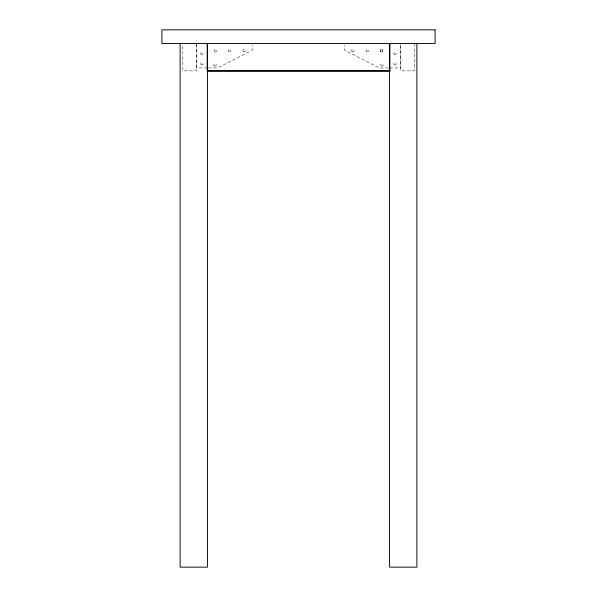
<?xml version="1.0" encoding="UTF-8"?>
<svg xmlns="http://www.w3.org/2000/svg" width="597" height="597" viewBox="0 0 597 597"><rect width="100%" height="100%" fill="white"/><g stroke="black" fill="none" stroke-linecap="round" stroke-linejoin="round"><path stroke-width="0.45" stroke-dasharray="2.98 2.24" d="M207.435 67.954L196.48 67.954L196.48 44.417M208.353 67.954L217.577 67.954L252.285 50.208L252.285 45.185M388.647 67.954L379.408 67.954L344.708 50.208L344.708 45.185M389.557 67.954L400.52 67.954L400.505 44.417M414.296 43.514L414.296 70.834L400.632 70.834L400.632 44.424M196.458 43.514L196.458 70.834L182.794 70.834L182.794 44.424M394.326 54.349A1.231 1.231 0 0 0 396.274 53.484A1.231 1.231 0 0 0 394.557 52.23A1.231 1.231 0 0 0 394.326 54.349M366.618 51.529A1.231 1.231 0 0 0 368.647 50.879A1.231 1.231 0 0 0 367.073 49.447A1.231 1.231 0 0 0 366.618 51.529M381.341 65.983A1.231 1.231 0 0 0 383.184 64.916A1.231 1.231 0 0 0 381.341 63.857A1.231 1.231 0 0 0 381.341 65.983M380.879 51.79A1.343 1.343 0 0 0 382.893 50.618A1.343 1.343 0 0 0 380.886 49.454A1.343 1.343 0 0 0 380.879 51.79A1.343 1.343 0 0 0 382.908 50.618A1.343 1.343 0 0 0 380.879 49.454A1.343 1.343 0 0 0 380.886 51.79M394.363 64.752A1.187 1.187 0 0 0 396.229 63.886A1.187 1.187 0 0 0 394.55 62.707A1.187 1.187 0 0 0 394.363 64.752M352.215 51.715A1.276 1.276 0 0 0 354.14 50.633A1.276 1.276 0 0 0 352.237 49.514A1.276 1.276 0 0 0 352.215 51.715M228.89 51.655A1.231 1.231 0 0 0 230.778 50.678A1.231 1.231 0 0 0 228.987 49.529A1.231 1.231 0 0 0 228.89 51.655M214.763 51.79A1.343 1.343 0 0 0 216.786 50.618A1.343 1.343 0 0 0 214.763 49.454A1.343 1.343 0 0 0 214.763 51.79M201.182 64.692A1.187 1.187 0 0 0 203.107 63.983A1.187 1.187 0 0 0 201.532 62.67A1.187 1.187 0 0 0 201.182 64.692M243.24 51.529A1.276 1.276 0 0 0 245.367 50.939A1.276 1.276 0 0 0 243.792 49.394A1.276 1.276 0 0 0 243.24 51.529M214.427 65.983A1.231 1.231 0 0 0 216.278 64.916A1.231 1.231 0 0 0 214.427 63.857A1.231 1.231 0 0 0 214.427 65.983M201.167 54.312A1.231 1.231 0 0 0 203.152 53.543A1.231 1.231 0 0 0 201.495 52.208A1.231 1.231 0 0 0 201.167 54.312"/><path stroke-width="0.9" d="M207.614 71.103L390.266 71.103M416.885 43.514L416.885 567.15L389.565 567.15L389.565 43.514M389.878 43.514L389.878 70.834L207.226 70.834L207.226 43.514M207.435 43.514L207.435 567.15L180.115 567.15L180.115 43.514M435.101 29.85L161.899 29.85L161.899 43.514L435.101 43.514L435.101 29.85"/></g></svg>
